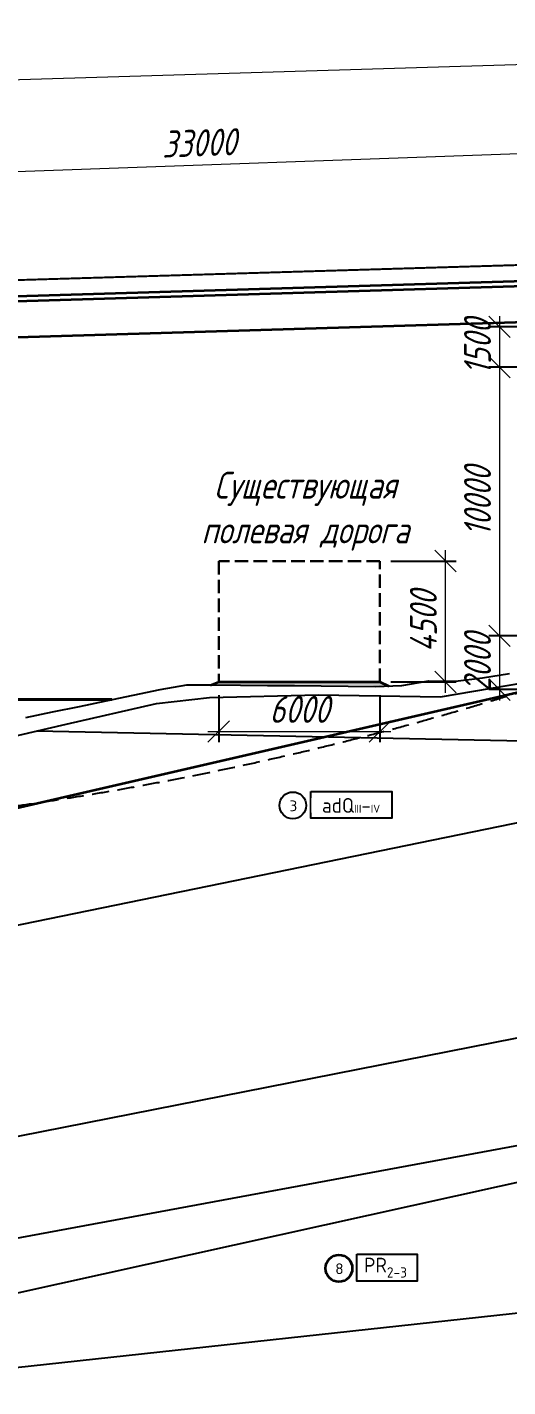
# Model space of a CAD drawing. Header units: millimetres. Extents: x 1864 to 10174863, y -4887456 to 5366151.
# Drawn here: x 5411164 to 5429049, y -20026 to 30555 of the extents above; entities that cross this region are included whole.
import ezdxf
from ezdxf.enums import TextEntityAlignment as Align

# ---------------------------------------------------------------- set-up
doc = ezdxf.new("R2010")
doc.units = ezdxf.units.MM
for name, pattern in [('DASHED', [7, 5, -2, 0]), ('невидимая', [9.525, 6.35, -3.175]), ('осевая', [2, 1.25, -0.25, 0.25, -0.25])]:
    doc.linetypes.add(name, pattern=pattern)
for name, color, linetype, lineweight in [('01_Основные', 7, 'Continuous', 40), ('1-Бетон', 106, 'Continuous', 35), ('ИС_Основная', 7, 'Continuous', 35), ('ИС_Ось', 3, 'осевая', 18), ('ИС_Разм', 3, 'Continuous', 18), ('ИС_Размер', 3, 'Continuous', 18), ('Тонкая', 3, 'Continuous', 15)]:
    doc.layers.add(name, color=color, linetype=linetype, lineweight=lineweight)
for name, color, linetype in [('geology', 250, 'Continuous'), ('Возрастные индексы', 1, 'Continuous'), ('Геология', 250, 'Continuous'), ('ИС_Невидимая', 4, 'невидимая'), ('Красный профиль', 1, 'Continuous'), ('Номера ИГЭ', 22, 'Continuous'), ('Черный профиль', 3, 'Continuous'), ('Штриховая', 7, 'Continuous')]:
    doc.layers.add(name, color=color, linetype=linetype)
doc.styles.add('0', font='isocpeur.ttf', dxfattribs={"width": 0.8, "oblique": 15})
doc.styles.add('ISOCPEUR', font='isocpeur.ttf', dxfattribs={"width": 0.8, "oblique": 15, "height": 2.5})
doc.styles.add('Стандарт-геология', font='romant.shx', dxfattribs={"width": 0.9, "height": 2.5})
doc.dimstyles.new('М400нов', dxfattribs={"dimscale": 400, "dimtxt": 2.5, "dimasz": 2, "dimexe": 1, "dimexo": 1, "dimgap": 0.8, "dimtad": 1, "dimdec": 0, "dimzin": 0, "dimdsep": 46, "dimtxsty": '0', "dimblk": 'OBLIQUE', "dimcen": 0.09, "dimdle": 1, "dimclrd": 256, "dimclre": 256, "dimclrt": 256, "dimadec": 4, "dimazin": 0, "dimtfac": 1, "dimtdec": 0, "dimtmove": 1, "dimatfit": 2, "dimfxl": 1, "dimtolj": 1, "dimtzin": 0, "dimlwd": -1, "dimarcsym": 0})

# ---------------------------------------------------------------- blocks, each defined once
blk = doc.blocks.new('_OBLIQUE')
at = {"color": 0, "linetype": 'ByBlock', "lineweight": -2}
blk.add_line((0.5, 0.5), (-0.5, -0.5), dxfattribs=at)
blk = doc.blocks.new('*D1196')
at = {"layer": 'Defpoints', "color": 0, "linetype": 'Continuous', "transparency": 16777216}
for p in [(5461641, 30143), (5461865, 22692), (5307554, 18046)]:
    blk.add_point(p, dxfattribs=at)
at = {"layer": 'ИС_Размер', "lineweight": -2, "transparency": 16777216}
for p, q in [((5461853, 23092), (5461629, 30543)), ((5307542, 18446), (5307318, 25898))]:
    blk.add_line(p, q, dxfattribs=at)
at = {"layer": 'ИС_Размер', "transparency": 16777216}
blk.add_line((5306930, 25486), (5462041, 30155), dxfattribs=at)
at = {"layer": 'ИС_Размер', "linetype": 'Continuous', "transparency": 16777216, "xscale": 800, "yscale": 800, "zscale": 800}
for p, rotation in [((5461641, 30143), 1.724269677828699), ((5307330, 25498), 181.7242696778287)]:
    blk.add_blockref('_OBLIQUE', p, dxfattribs=dict(at, rotation=rotation))
at = {"layer": 'ИС_Размер', "linetype": 'Continuous', "transparency": 16777216, "insert": (5384461, 28640), "char_height": 1000, "attachment_point": 5, "rotation": 1.7243, "style": '0'}
blk.add_mtext('\\A1;154400', dxfattribs=at)
blk = doc.blocks.new('33')
at = {"layer": '1-Бетон'}
for points in [[(33000, 1530), (33000, 0), (0, 0), (0, 1530), (33000, 1530)], [(0, 1350), (33000, 1350)]]:
    blk.add_lwpolyline(points, dxfattribs=at)
at = {"layer": 'ИС_Ось'}
for points in [[(400, -108), (400, 108)], [(32600, -108), (32600, 108)]]:
    blk.add_lwpolyline(points, dxfattribs=at)
blk = doc.blocks.new('*D1200')
at = {"layer": 'Defpoints', "color": 0, "linetype": 'Continuous', "transparency": 16777216}
for p in [(5434076, 26022), (5434231, 21710), (5401252, 20524)]:
    blk.add_point(p, dxfattribs=at)
at = {"layer": 'ИС_Размер', "lineweight": -2, "transparency": 16777216}
for p, q in [((5434216, 22110), (5434061, 26422)), ((5401238, 20924), (5401083, 25236))]:
    blk.add_line(p, q, dxfattribs=at)
at = {"layer": 'ИС_Размер', "transparency": 16777216}
blk.add_line((5400697, 24821), (5434475, 26036), dxfattribs=at)
at = {"layer": 'ИС_Размер', "linetype": 'Continuous', "transparency": 16777216, "xscale": 800, "yscale": 800, "zscale": 800}
for p, rotation in [((5434076, 26022), 2.059747963360298), ((5401097, 24836), 182.0597479633603)]:
    blk.add_blockref('_OBLIQUE', p, dxfattribs=dict(at, rotation=rotation))
at = {"layer": 'ИС_Размер', "linetype": 'Continuous', "transparency": 16777216, "insert": (5417557, 26248), "char_height": 1000, "attachment_point": 5, "rotation": 2.0597, "style": '0'}
blk.add_mtext('\\A1;33000', dxfattribs=at)
blk = doc.blocks.new('*D1244')
at = {"layer": 'Defpoints', "color": 0, "linetype": 'Continuous', "transparency": 16777216}
for p in [(5418291, 6101), (5424291, 6101), (5424291, 4355)]:
    blk.add_point(p, dxfattribs=at)
at = {"layer": 'ИС_Размер', "lineweight": -2, "transparency": 16777216}
for p, q in [((5418291, 5701), (5418291, 3955)), ((5424291, 5701), (5424291, 3955))]:
    blk.add_line(p, q, dxfattribs=at)
at = {"layer": 'ИС_Размер', "transparency": 16777216}
blk.add_line((5417891, 4355), (5424691, 4355), dxfattribs=at)
at = {"layer": 'ИС_Размер', "linetype": 'Continuous', "transparency": 16777216, "xscale": 800, "yscale": 800, "zscale": 800, "rotation": 180}
blk.add_blockref('_OBLIQUE', (5418291, 4355), dxfattribs=at)
at = {"layer": 'ИС_Размер', "linetype": 'Continuous', "transparency": 16777216, "xscale": 800, "yscale": 800, "zscale": 800}
blk.add_blockref('_OBLIQUE', (5424291, 4355), dxfattribs=at)
at = {"layer": 'ИС_Размер', "linetype": 'Continuous', "transparency": 16777216, "insert": (5421291, 5175), "char_height": 1000, "attachment_point": 5, "style": '0'}
blk.add_mtext('\\A1;6000', dxfattribs=at)
blk = doc.blocks.new('*D1245')
at = {"layer": 'Defpoints', "color": 0, "linetype": 'Continuous', "transparency": 16777216}
for p in [(5424291, 10696), (5426728, 10696), (5424291, 6196)]:
    blk.add_point(p, dxfattribs=at)
at = {"layer": 'ИС_Размер', "lineweight": -2, "transparency": 16777216}
for p, q in [((5424691, 10696), (5427128, 10696)), ((5424691, 6196), (5427128, 6196))]:
    blk.add_line(p, q, dxfattribs=at)
at = {"layer": 'ИС_Размер', "transparency": 16777216}
blk.add_line((5426728, 5796), (5426728, 11096), dxfattribs=at)
at = {"layer": 'ИС_Размер', "linetype": 'Continuous', "transparency": 16777216, "xscale": 800, "yscale": 800, "zscale": 800}
for p, rotation in [((5426728, 10696), 90), ((5426728, 6196), 270)]:
    blk.add_blockref('_OBLIQUE', p, dxfattribs=dict(at, rotation=rotation))
at = {"layer": 'ИС_Размер', "linetype": 'Continuous', "transparency": 16777216, "insert": (5425908, 8446), "char_height": 1000, "attachment_point": 5, "rotation": 90, "style": '0'}
blk.add_mtext('\\A1;4500', dxfattribs=at)
blk = doc.blocks.new('*D1254')
at = {"layer": 'Defpoints', "color": 0, "linetype": 'Continuous', "transparency": 16777216}
for p in [(5433290, 17910), (5428741, 7910), (5433089, 7910)]:
    blk.add_point(p, dxfattribs=at)
at = {"layer": 'ИС_Размер', "transparency": 16777216}
blk.add_line((5428741, 18310), (5428741, 7510), dxfattribs=at)
at = {"layer": 'ИС_Размер', "lineweight": -2, "transparency": 16777216}
for p, q in [((5432890, 17910), (5428341, 17910)), ((5432689, 7910), (5428341, 7910))]:
    blk.add_line(p, q, dxfattribs=at)
at = {"layer": 'ИС_Размер', "linetype": 'Continuous', "transparency": 16777216, "xscale": 800, "yscale": 800, "zscale": 800}
for p, rotation in [((5428741, 17910), 90), ((5428741, 7910), 270)]:
    blk.add_blockref('_OBLIQUE', p, dxfattribs=dict(at, rotation=rotation))
at = {"layer": 'ИС_Размер', "linetype": 'Continuous', "transparency": 16777216, "insert": (5427921, 12910), "char_height": 1000, "attachment_point": 5, "rotation": 90, "style": '0'}
blk.add_mtext('\\A1;10000', dxfattribs=at)
blk = doc.blocks.new('*D1255')
at = {"layer": 'Defpoints', "color": 0, "linetype": 'Continuous', "transparency": 16777216}
for p in [(5433290, 19410), (5428741, 17910), (5433290, 17910)]:
    blk.add_point(p, dxfattribs=at)
at = {"layer": 'ИС_Размер', "transparency": 16777216}
blk.add_line((5428741, 19810), (5428741, 17510), dxfattribs=at)
at = {"layer": 'ИС_Размер', "lineweight": -2, "transparency": 16777216}
for p, q in [((5432890, 19410), (5428341, 19410)), ((5432890, 17910), (5428341, 17910))]:
    blk.add_line(p, q, dxfattribs=at)
at = {"layer": 'ИС_Размер', "linetype": 'Continuous', "transparency": 16777216, "xscale": 800, "yscale": 800, "zscale": 800}
for p, rotation in [((5428741, 19410), 90), ((5428741, 17910), 270)]:
    blk.add_blockref('_OBLIQUE', p, dxfattribs=dict(at, rotation=rotation))
at = {"layer": 'ИС_Размер', "linetype": 'Continuous', "transparency": 16777216, "insert": (5427921, 18660), "char_height": 1000, "attachment_point": 5, "rotation": 90, "style": '0'}
blk.add_mtext('\\A1;1500', dxfattribs=at)
blk = doc.blocks.new('*D1289')
at = {"layer": 'Defpoints', "color": 0, "linetype": 'Continuous', "transparency": 16777216}
for p in [(5432588, 7910), (5428741, 5910), (5432288, 5910)]:
    blk.add_point(p, dxfattribs=at)
at = {"layer": 'ИС_Размер', "transparency": 16777216}
blk.add_line((5428741, 8310), (5428741, 5510), dxfattribs=at)
at = {"layer": 'ИС_Размер', "lineweight": -2, "transparency": 16777216}
for p, q in [((5432188, 7910), (5428341, 7910)), ((5431888, 5910), (5428341, 5910))]:
    blk.add_line(p, q, dxfattribs=at)
at = {"layer": 'ИС_Размер', "linetype": 'Continuous', "transparency": 16777216, "xscale": 800, "yscale": 800, "zscale": 800}
for p, rotation in [((5428741, 7910), 90), ((5428741, 5910), 270)]:
    blk.add_blockref('_OBLIQUE', p, dxfattribs=dict(at, rotation=rotation))
at = {"layer": 'ИС_Размер', "linetype": 'Continuous', "transparency": 16777216, "insert": (5427921, 6910), "char_height": 1000, "attachment_point": 5, "rotation": 90, "style": '0'}
blk.add_mtext('\\A1;2000', dxfattribs=at)
blk = doc.blocks.new('A$C7669062A')
at = {"layer": 'Возрастные индексы', "color": 250}
blk.add_lwpolyline([(11.62, 10.2), (41.78, 10.2), (41.78, 0.2), (11.62, 0.2)], close=True, dxfattribs=at)
at = {"layer": 'Номера ИГЭ', "color": 250, "style": 'Стандарт-геология'}
blk.add_text('3', height=4, dxfattribs=at).set_placement((5.17, 4.84), align=Align.MIDDLE)
at = {"layer": 'Возрастные индексы', "color": 250, "insert": (26.64, 4.99), "char_height": 3, "width": 29.5251, "attachment_point": 5, "style": 'Стандарт-геология', "bg_fill": 3, "box_fill_scale": 1, "bg_fill_color": 256, "bg_fill_transparency": 0}
blk.add_mtext('{\\H1.833x;аdQ}III{\\H1.833x;-}IV', dxfattribs=at)
at = {"color": 18, "true_color": 0x000000}
blk.add_circle((4.99, 4.99), 4.99, dxfattribs=at)
blk = doc.blocks.new('A$C88f1db7f')
at = {"color": 18, "true_color": 0x000000}
blk.add_circle((4.99, 4.99), 4.99, dxfattribs=at)
at = {"layer": 'Возрастные индексы', "color": 250}
blk.add_lwpolyline([(11.62, 10.2), (34.07, 10.2), (34.07, 0.2), (11.62, 0.2)], close=True, dxfattribs=at)
at = {"layer": 'Номера ИГЭ', "color": 250, "style": 'Стандарт-геология'}
blk.add_text('8', height=4, dxfattribs=at).set_placement((5.17, 4.84), align=Align.MIDDLE)
at = {"layer": 'Возрастные индексы', "color": 250, "insert": (22.32, 5.24), "char_height": 3, "width": 9.0522, "attachment_point": 5, "style": 'Стандарт-геология', "bg_fill": 3, "box_fill_scale": 1, "bg_fill_color": 256, "bg_fill_transparency": 0}
blk.add_mtext('\\A1;{\\H1.833x;PR\\H0.7x;\\S^ 2-3;}', dxfattribs=at)
blk = doc.blocks.new('нов геол')
at = {"layer": 'geology'}
for p, q in [((8633719, 418946), (8608267, 419463)), ((8600879, 403076), (8633719, 409546))]:
    blk.add_line(p, q, dxfattribs=at)
for points in [[(8600879, 417476), (8605459, 418819), (8609375, 419718), (8612730, 420488), (8614699, 420712), (8618757, 420818), (8623298, 420741), (8626443, 421274), (8633719, 422646)], [(8600879, 399376), (8633719, 405446)], [(8633719, 404346), (8600879, 397076)]]:
    blk.add_lwpolyline(points, dxfattribs=at)
at = {"layer": 'geology', "color": 6}
blk.add_lwpolyline([(8503260, 397476), (8531811, 396703), (8532111, 396703), (8548961, 400706), (8549261, 400706), (8564845, 395662), (8565145, 395662), (8600579, 395076), (8600879, 395071), (8633719, 398646), (8634019, 398646), (8655416, 400420)], dxfattribs=at)
at = {"layer": 'Геология', "color": 18, "true_color": 0x000000, "xscale": 100, "yscale": 100, "zscale": 100}
blk.add_blockref('A$C7669062A', (8617307, 416201), dxfattribs=at)
at = {"layer": 'geology'}
blk.add_line((8600879, 410876), (8633869, 417646), dxfattribs=at)
at = {"layer": 'ИС_Основная', "color": 146, "linetype": 'Continuous', "true_color": 0x105689}
blk.add_lwpolyline([(8600879, 415076), (8633719, 422646)], dxfattribs=at)
at = {"linetype": 'Continuous', "xscale": 100, "yscale": 100, "zscale": 100}
blk.add_blockref('A$C88f1db7f', (8619021, 398980), dxfattribs=at)

msp = doc.modelspace()

# ---------------------------------------------------------------- hatches: boundary and pattern name
at = {"layer": 'Штриховая'}
h = msp.add_hatch(dxfattribs=at)
h.set_pattern_fill('AR-CONC', color=256)
h.set_pattern_definition([(50, (-1468366.26, -184.75), (182.184669, -15.9390855), [19.05, -209.55]), (355, (-1468366.26, -184.75), (-35.2434214, 191.056845), [15.24, -167.640584]), (100.4514447, (-1468351.08, -186.07), (146.941247, 175.117752), [16.190009, -178.0902446]), (46.1842, (-1468366.26, -133.95), (271.079041, -42.042328), [28.575, -314.325]), (96.6355576, (-1468343.67, -137.45), (237.404134, 247.426125), [24.285023, -267.135608]), (351.184151, (-1468366.26, -133.95), (237.404134, 247.426125), [22.859967, -251.459732]), (21, (-1468340.86, -146.65), (151.6143913, -102.2651982), [19.05, -209.55]), (326, (-1468340.86, -146.65), (61.8020283, 184.187966), [15.24, -167.64]), (71.451445, (-1468328.22, -155.17), (213.4164193, 81.922769), [16.190009, -178.0899376]), (37.5, (-1468366.26, -184.745), (3.08860325, 84.5550389), [0, -165.608, 0, -170.18, 0, -168.275]), (7.5, (-1468366.26, -184.745), (66.8196625, 100.1805748), [0, -97.028, 0, -161.798, 0, -64.135]), (327.5, (-1468422.9, -184.745), (135.5905952, -5.728744), [0, -63.5, 0, -198.12, 0, -262.89]), (317.5, (-1468448.3, -184.75), (148.1291814, 25.426491), [0, -82.55, 0, -131.572, 0, -186.69])])
h.paths.add_polyline_path([(5421929.9, 6080.6), (5421937.9, 6080.6), (5422937.9, 6082), (5423937.9, 6083.4), (5424625.7, 6042), (5424291.2, 6195.9), (5423098.5, 6195.9)])
h.paths.add_polyline_path([(5420054.8, 6078.1), (5420937.9, 6079.2), (5421929.9, 6080.6), (5423098.5, 6195.9), (5421149.6, 6195.9)])
h.paths.add_polyline_path([(5417981.4, 6076.8), (5418937.9, 6076.7), (5419937.9, 6077.9), (5420054.8, 6078.1), (5421149.6, 6195.9), (5418291.2, 6195.9)])

# ---------------------------------------------------------------- linework, layer by layer
at = {"color": 1}
msp.add_lwpolyline([(5434267.8, 21851.9), (5401232.7, 20860.8)], dxfattribs=at)
at = {"layer": '01_Основные', "color": 146, "linetype": 'Continuous', "true_color": 0x105689}
msp.add_line((5414318.5, 5540), (5329725, 5540), dxfattribs=at)
at = {"layer": '1-Бетон'}
msp.add_lwpolyline([(5417981.4, 6076.8), (5418291.2, 6195.9), (5424291.2, 6195.9), (5424625.7, 6042)], dxfattribs=at)
at = {"layer": 'ИС_Невидимая', "color": 146, "ltscale": 100, "true_color": 0x105689}
msp.add_lwpolyline([(5331923, 4296.5, 0.1019893), (5355729.4, 22), (5363413.7, 22, 0.4378517), (5372977.6, 22, 0.0104574), (5397294.9, 261.7, 0.3876281), (5406034.7, 1013.6, 0.0694032), (5437805.5, 8764.6)], format="xyb", dxfattribs=at)
at = {"layer": 'Красный профиль', "linetype": 'Continuous', "flags": 128}
msp.add_lwpolyline([(5293540.6, 17630.1), (5449135.8, 22297.9)], dxfattribs=at)
at = {"layer": 'Тонкая', "color": 7, "linetype": 'DASHED', "lineweight": 30, "ltscale": 100}
msp.add_lwpolyline([(5418291.2, 6195.9), (5424291.2, 6195.9), (5424291.2, 10695.9), (5418291.2, 10695.9), (5418291.2, 6195.9)], dxfattribs=at)
at = {"layer": 'Черный профиль', "linetype": 'Continuous', "flags": 128}
msp.add_lwpolyline([(5411107.7, 4873.7), (5412107.7, 5081.2), (5413107.7, 5288.7), (5414107.7, 5496.3), (5415107.7, 5703.8), (5416107.7, 5911.3), (5417107.7, 6090.6), (5418107.7, 6083.4), (5419107.7, 6075.9), (5420107.7, 6068), (5421107.7, 6059.8), (5422107.7, 6051.3), (5423107.7, 6042.4), (5424107.7, 6033.2), (5425107.7, 6064.4), (5426107.7, 6239), (5427107.7, 6229.7), (5428107.7, 6344.9), (5429107.7, 6504.8)], dxfattribs=at)

# ---------------------------------------------------------------- block references
at = {"linetype": 'Continuous', "rotation": 1.718358025339879}
msp.add_blockref('33', (5401296.3, 18731.2), dxfattribs=at)

# ---------------------------------------------------------------- texts
at = {"layer": 'ИС_Разм', "insert": (5421512.2, 12548.9), "char_height": 2000, "width": 9944.973, "attachment_point": 5, "style": 'ISOCPEUR'}
msp.add_mtext('{\\H0.5x;Существующая полевая дорога}', dxfattribs=at)

# ---------------------------------------------------------------- dimensions: what is measured, and where the dimension line sits
at = {"layer": 'ИС_Размер', "linetype": 'Continuous'}
dim = msp.add_aligned_dim(p1=(5307554.1, 18046.5), p2=(5461865.2, 22691.7), distance=7455, dimstyle='М400нов', override={"dimrnd": 200}, dxfattribs=at)
dim.commit()
dim.dimension.update_dxf_attribs({"geometry": '*D1196', "text_midpoint": (5384460.7, 28640.3)})
dim = msp.add_aligned_dim(p1=(5401252, 20524), p2=(5434230.7, 21710.1), distance=4314.5, dimstyle='М400нов', dxfattribs=at)
dim.commit()
dim.dimension.update_dxf_attribs({"geometry": '*D1200', "text_midpoint": (5417556.8, 26248.3)})
for base, p1, p2, picture, middle in [((5428740.7, 17909.8), (5433290, 19409.8), (5433290, 17909.8), '*D1255', (5428740.7, 18659.8)), ((5428740.7, 5909.8), (5432588.3, 7909.8), (5432288.4, 5909.8), '*D1289', (5428740.7, 6909.8))]:
    dim = msp.add_linear_dim(base=base, p1=p1, p2=p2, angle=90, dimstyle='М400нов', dxfattribs=at)
    dim.commit()
    dim.dimension.update_dxf_attribs({"geometry": picture, "text_midpoint": middle, "dimtype": 160})
for base, p1, p2, picture, middle in [((5428740.7, 7909.8), (5433290, 17909.8), (5433088.8, 7909.8), '*D1254', (5427920.7, 12909.8)), ((5426727.7, 10695.9), (5424291.2, 6195.9), (5424291.2, 10695.9), '*D1245', (5425907.7, 8445.9))]:
    dim = msp.add_linear_dim(base=base, p1=p1, p2=p2, angle=90, dimstyle='М400нов', dxfattribs=at)
    dim.commit()
    dim.dimension.update_dxf_attribs({"geometry": picture, "text_midpoint": middle})
dim = msp.add_linear_dim(base=(5424291.2, 4354.8), p1=(5418291.2, 6100.7), p2=(5424291.2, 6100.7), dimstyle='М400нов', dxfattribs=at)
dim.commit()
dim.dimension.update_dxf_attribs({"geometry": '*D1244', "text_midpoint": (5421291.2, 5174.8)})

# ---------------------------------------------------------------- next in the draw order: block references
at = {"layer": '1-Бетон'}
msp.add_blockref('нов геол', (-3196756.2, -415097.2), dxfattribs=at)

doc.saveas('drawing.dxf')
